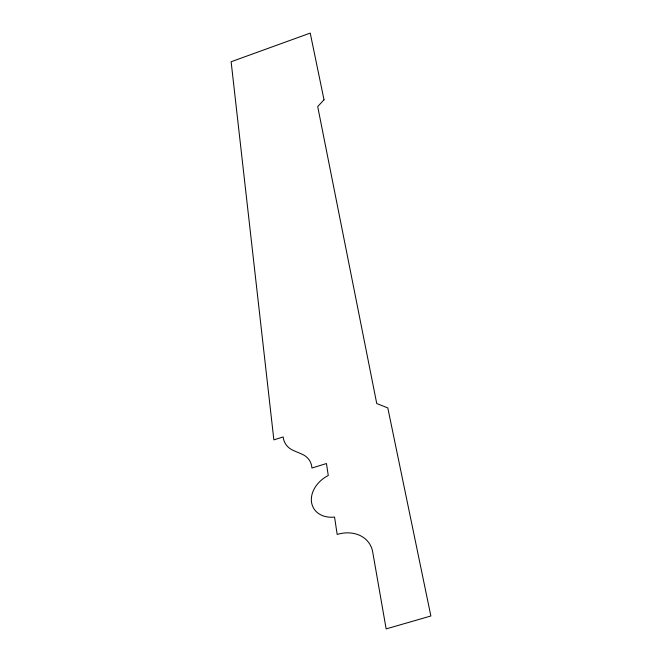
<?xml version="1.0" encoding="UTF-8"?>
<svg xmlns="http://www.w3.org/2000/svg" width="662" height="662" viewBox="0 0 662 662"><rect width="100%" height="100%" fill="white"/><g stroke="black" fill="none" stroke-linecap="round" stroke-linejoin="round"><path stroke-width="0.99" d="M324.024 99.796L317.702 106.582L376.752 403.539L387.8 407.924L430.871 615.999L386.145 628.9L372.698 551.959A33.398 26.902 -33 0 0 337.173 534.433L334.55 517.072A27.15 20.969 -30 0 1 311.545 502.301A27.15 20.969 -30 0 1 328.269 475.506L326.457 463.532L311.926 468.034A27.539 20.522 -31.7 0 0 301.905 454.132L293.547 450.557A29.161 21.316 -29 0 1 283.179 436.928L273.861 439.866L231.129 61.74L310.221 33.1L324.024 99.796"/></g></svg>
